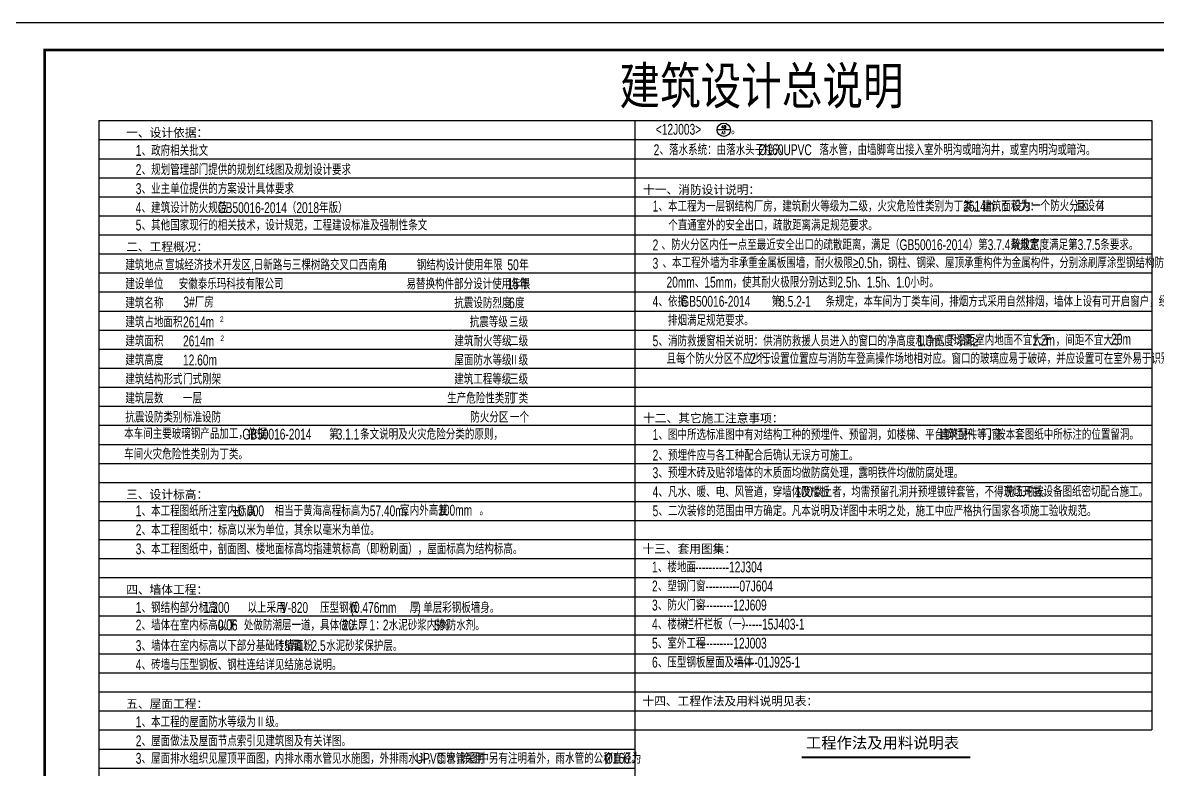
# Model space of a CAD drawing. Extents: x 683431 to 951238, y -788560 to -543702.
# Drawn here: x 801525 to 843232, y -756607 to -729160 of the extents above; entities that cross this region are included whole.
import ezdxf
from ezdxf.enums import TextEntityAlignment as Align

# ---------------------------------------------------------------- set-up
doc = ezdxf.new("R2010")
doc.units = 0
doc.header["$LTSCALE"] = 1000
doc.header["$MEASUREMENT"] = 0
for name, color, linetype in [('PUB_DIM', 3, 'Continuous'), ('PUB_TEXT', 3, 'Continuous'), ('PUB_TITLE', 4, 'Continuous')]:
    doc.layers.add(name, color=color, linetype=linetype)
doc.styles.add('_TCH_LABEL', font='COMPLEX', dxfattribs={"bigfont": 'GBCBIG'})
doc.styles.add('YAYA', font='', dxfattribs={"width": 0.8, "height": 1})
doc.styles.add('设计说明', font='!TSSDENG', dxfattribs={"width": 0.7, "bigfont": '!HZTXT'})
doc.styles.add('黑体', font='')
doc.styles.get('YAYA').set_extended_font_data('SimSun')
doc.styles.get('黑体').set_extended_font_data('SimHei')

msp = doc.modelspace()

# ---------------------------------------------------------------- linework, layer by layer
at = {"layer": 'Defpoints', "color": 251}
for p, q in [((804329.7, -732760.5), (804329.7, -785260.5)), ((804329.7, -732760.5), (843029.7, -732760.5)), ((824029.7, -732760.5), (824029.7, -785260.5)), ((843029.7, -732760.5), (843029.7, -755160.5)), ((804329.7, -733460.5), (843029.7, -733460.5)), ((804329.7, -734160.5), (843029.7, -734160.5)), ((804329.7, -734860.5), (843029.7, -734860.5)), ((804329.7, -735560.5), (843029.7, -735560.5)), ((804329.7, -736260.5), (843029.7, -736260.5)), ((804329.7, -736960.5), (843029.7, -736960.5)), ((804329.7, -737660.5), (843029.7, -737660.5)), ((804329.7, -738360.5), (843029.7, -738360.5)), ((804329.7, -739060.5), (843029.7, -739060.5)), ((804329.7, -739760.5), (843029.7, -739760.5)), ((804329.7, -740460.5), (843029.7, -740460.5)), ((804329.7, -741160.5), (843029.7, -741160.5)), ((804329.7, -741860.5), (843029.7, -741860.5)), ((804329.7, -742560.5), (843029.7, -742560.5)), ((804329.7, -743260.5), (843029.7, -743260.5)), ((804329.7, -743960.5), (843029.7, -743960.5)), ((804329.7, -744660.5), (843029.7, -744660.5)), ((804329.7, -745360.5), (843029.7, -745360.5)), ((804329.7, -746060.5), (843029.7, -746060.5)), ((804329.7, -746760.5), (843029.7, -746760.5)), ((804329.7, -747460.5), (843029.7, -747460.5)), ((804329.7, -748160.5), (843029.7, -748160.5)), ((804329.7, -748860.5), (843029.7, -748860.5)), ((804329.7, -749560.5), (843029.7, -749560.5)), ((804329.7, -750260.5), (843029.7, -750260.5)), ((804329.7, -750960.5), (843029.7, -750960.5)), ((804329.7, -751660.5), (843029.7, -751660.5)), ((804329.7, -752360.5), (843029.7, -752360.5)), ((804329.7, -753060.5), (843029.7, -753060.5)), ((804329.7, -753760.5), (843029.7, -753760.5)), ((804329.7, -754460.5), (843029.7, -754460.5)), ((804329.7, -755160.5), (843029.7, -755160.5)), ((804329.7, -755860.5), (824029.7, -755860.5)), ((804329.7, -756560.5), (824029.7, -756560.5))]:
    msp.add_line(p, q, dxfattribs=at)
at = {"layer": 'PUB_DIM'}
msp.add_line((827539.2, -733096.9), (827049.2, -733096.9), dxfattribs=at)
at = {"layer": 'PUB_DIM', "const_width": 70}
msp.add_lwpolyline([(830160.6, -756163.1), (836360.6, -756163.1)], dxfattribs=at)
at = {"layer": 'PUB_DIM'}
msp.add_circle((827294.2, -733096.9), 245, dxfattribs=at)
at = {"layer": 'PUB_TITLE'}
msp.add_lwpolyline([(799830.9, -788560.5), (883930.9, -788560.5), (883930.9, -729160.5), (799830.9, -729160.5)], close=True, dxfattribs=at)
at = {"layer": 'PUB_TITLE', "const_width": 100}
msp.add_lwpolyline([(802330.9, -787560.5), (882930.9, -787560.5), (882930.9, -730160.5), (802330.9, -730160.5)], close=True, dxfattribs=at)

# ---------------------------------------------------------------- texts
at = {"layer": 'PUB_TEXT'}
for s, height, style, width, p in [('建筑设计总说明', 1367.09, 'YAYA', 0.8, (823460.2, -732160.5)), ('<12J003>', 400, '设计说明', 0.7, (824798.3, -733278.8)), ('。', 400, '设计说明', 0.7, (827563.8, -733278.8)), ('、政府相关批文', 400, '设计说明', 0.7, (805895.1, -734060.5)), ('、落水系统：由落水头子接入', 400, '设计说明', 0.7, (824933.6, -734030.7)), ('%%c160UPVC', 400, '设计说明', 0.7, (828573.6, -734030.7)), ('落水管，由墙脚弯出接入室外明沟或暗沟井，或室内明沟或暗沟。', 400, '设计说明', 0.7, (830808.6, -734030.7)), ('1', 400, '设计说明', 0.7, (805679.7, -734060.5)), ('2', 400, '设计说明', 0.7, (824718.3, -734030.7)), ('2', 400, '设计说明', 0.7, (805679.7, -734760.5)), ('、规划管理部门提供的规划红线图及规划设计要求', 400, '设计说明', 0.7, (805895.1, -734760.5)), ('3', 400, '设计说明', 0.7, (805679.7, -735460.5)), ('、业主单位提供的方案设计具体要求', 400, '设计说明', 0.7, (805895.1, -735460.5)), ('设为一个防火分区', 400, '设计说明', 0.7, (837892.2, -736088.6)), ('且设有', 400, '设计说明', 0.7, (840239.9, -736088.6)), ('4', 400, '设计说明', 0.7, (841079.9, -736088.6)), ('4', 400, '设计说明', 0.7, (805679.7, -736160.5)), ('、建筑设计防火规范', 400, '设计说明', 0.7, (805895.1, -736160.5)), ('GB50016-2014（2018年版）', 400, '设计说明', 0.7, (808695.1, -736160.5)), (',', 400, '设计说明', 0.7, (840132.2, -736088.6)), ('5', 400, '设计说明', 0.7, (805679.7, -736800.6)), ('、其他国家现行的相关技术，设计规范，工程建设标准及强制性条文', 400, '设计说明', 0.7, (805895.1, -736800.6)), ('个直通室外的安全出口，疏散距离满足规范要求。', 400, '设计说明', 0.7, (825254.1, -736803.8)), ('2', 400, '设计说明', 0.7, (824679.7, -737529.7)), ('、防火分区内任一点至最近安全出口的疏散距离，满足（GB50016-2014）第3.7.4条规定,', 400, '设计说明', 0.7, (825007.9, -737521.6)), ('疏散宽度满足第3.7.5条要求。', 400, '设计说明', 0.7, (837853.9, -737517)), ('、本工程外墙为非承重金属板围墙，耐火极限≥0.5h，钢柱、钢梁、屋顶承重构件为金属构件，分别涂刷厚涂型钢结构防火涂料40mm、', 400, '设计说明', 0.7, (825043.6, -738182.5)), ('建筑地点', 400, '设计说明', 0.7, (805297.9, -738260.5)), ('钢结构设计使用年限', 400, '设计说明', 0.7, (816011.4, -738260.5)), ('3', 400, '设计说明', 0.7, (824679.7, -738203.8)), ('建设单位', 400, '设计说明', 0.7, (805297.9, -738960.5)), ('易替换构件部分设计使用年限', 400, '设计说明', 0.7, (815631.1, -738960.5)), ('20mm、15mm，使其耐火极限分别达到2.5h、1.5h、1.0小时。', 400, '设计说明', 0.7, (825191.3, -738898.2)), ('建筑名称', 400, '设计说明', 0.7, (805297.9, -739660.5)), ('抗震设防烈度', 400, '设计说明', 0.7, (817389.1, -739660.5)), ('4', 400, '设计说明', 0.7, (824679.7, -739603.8)), ('、依据', 400, '设计说明', 0.7, (824895.1, -739603.8)), ('GB50016-2014', 400, '设计说明', 0.7, (825735.1, -739603.8)), ('第', 400, '设计说明', 0.7, (829053, -739603.8)), ('8.5.2-1', 400, '设计说明', 0.7, (829333, -739603.8)), ('条规定，本车间为丁类车间，排烟方式采用自然排烟，墙体上设有可开启窗户，经复核，', 400, '设计说明', 0.7, (831033.6, -739603.8)), ('排烟满足规范要求。', 400, '设计说明', 0.7, (825244.1, -740303.8)), ('建筑占地面积', 400, '设计说明', 0.7, (805297.9, -740360.5)), ('抗震等级', 400, '设计说明', 0.7, (817958, -740360.5)), ('建筑面积', 400, '设计说明', 0.7, (805297.9, -741060.5)), ('建筑耐火等级', 400, '设计说明', 0.7, (817395, -741060.5)), ('5', 400, '设计说明', 0.7, (824679.7, -741057.3)), ('、消防救援窗相关说明：供消防救援人员进入的窗口的净高度和净宽度均需≥', 400, '设计说明', 0.7, (824895.1, -741057.3)), ('1.0m', 400, '设计说明', 0.7, (834415.1, -741057.3)), ('下沿距室内地面不宜大于', 400, '设计说明', 0.7, (835488.8, -741025.3)), ('1.2m', 400, '设计说明', 0.7, (838634.5, -741028)), ('，间距不宜大于', 400, '设计说明', 0.7, (839496.1, -741028)), ('20m', 400, '设计说明', 0.7, (841535.5, -740993.5)), ('，', 400, '设计说明', 0.7, (835276.7, -741057.3)), ('建筑高度', 400, '设计说明', 0.7, (805297.9, -741760.5)), ('屋面防水等级', 400, '设计说明', 0.7, (817394.6, -741760.5)), ('且每个防火分区不应少于', 400, '设计说明', 0.7, (825192.1, -741703.8)), ('2', 400, '设计说明', 0.7, (828272.1, -741703.8)), ('个，', 400, '设计说明', 0.7, (828487.5, -741703.8)), ('设置位置应与消防车登高操作场地相对应。窗口的玻璃应易于破碎，并应设置可在室外易于识别的明显标志。', 400, '设计说明', 0.7, (829015.3, -741703.8)), ('建筑结构形式', 400, '设计说明', 0.7, (805297.9, -742460.5)), ('建筑工程等级', 400, '设计说明', 0.7, (817387.5, -742460.5)), ('建筑层数', 400, '设计说明', 0.7, (805297.9, -743160.5)), ('生产危险性类别', 400, '设计说明', 0.7, (817128, -743160.5)), ('抗震设防类别', 400, '设计说明', 0.7, (805297.9, -743860.5)), ('防火分区', 400, '设计说明', 0.7, (817979.1, -743860.5)), ('1', 400, '设计说明', 0.7, (824679.7, -744500.6)), ('、图中所选标准图中有对结构工种的预埋件、预留洞，如楼梯、平台钢栏杆、门窗、', 400, '设计说明', 0.7, (824895.1, -744500.6)), ('建筑配件等，按本套图纸中所标注的位置留洞。', 400, '设计说明', 0.7, (835207.7, -744495.5)), ('2', 400, '设计说明', 0.7, (824679.7, -745260.5)), ('、预埋件应与各工种配合后确认无误方可施工。', 400, '设计说明', 0.7, (824895.1, -745260.5)), ('3', 400, '设计说明', 0.7, (824679.7, -745903.8)), ('、预埋木砖及贴邻墙体的木质面均做防腐处理，露明铁件均做防腐处理。', 400, '设计说明', 0.7, (824895.1, -745903.8)), ('4', 400, '设计说明', 0.7, (824679.7, -746603.8)), ('、凡水、暖、电、风管道，穿墙体及楼板', 400, '设计说明', 0.7, (824895.1, -746603.8)), ('100', 400, '设计说明', 0.7, (829935.1, -746603.8)), ('以上者，均需预留孔洞并预埋镀锌套管，不得现场开凿。', 400, '设计说明', 0.7, (830581.3, -746603.8)), ('施工时按设备图纸密切配合施工。', 400, '设计说明', 0.7, (837647.4, -746591.3)), ('1', 400, '设计说明', 0.7, (805679.7, -747303.8)), ('、本工程图纸所注室内标高', 400, '设计说明', 0.7, (805895.1, -747303.8)), ('%%p0.000', 400, '设计说明', 0.7, (809255.1, -747303.8)), ('相当于黄海高程标高为57.40m，', 400, '设计说明', 0.7, (810783.2, -747303.8)), ('室内外高差', 400, '设计说明', 0.7, (815398.4, -747281.7)), ('100mm', 400, '设计说明', 0.7, (816798.4, -747281.7)), ('5', 400, '设计说明', 0.7, (824679.7, -747303.8)), ('、二次装修的范围由甲方确定。凡本说明及详图中未明之处，施工中应严格执行国家各项施工验收规范。', 400, '设计说明', 0.7, (824895.1, -747303.8)), ('。', 400, '设计说明', 0.7, (818313.8, -747281.7)), ('2', 400, '设计说明', 0.7, (805679.7, -748003.8)), ('、本工程图纸中：标高以米为单位，其余以毫米为单位。', 400, '设计说明', 0.7, (805895.1, -748003.8)), ('3', 400, '设计说明', 0.7, (805679.7, -748703.8)), ('、本工程图纸中，剖面图、楼地面标高均指建筑标高（即粉刷面），屋面标高为结构标高。', 400, '设计说明', 0.7, (805895.1, -748703.8)), ('1', 400, '设计说明', 0.7, (824657.8, -749368.9)), ('、楼地面', 400, '设计说明', 0.7, (824873.2, -749368.9)), ('------------12J304', 400, '设计说明', 0.7, (825993.2, -749368.9)), ('2', 400, '设计说明', 0.7, (824657.8, -750068.9)), ('、塑钢门窗', 400, '设计说明', 0.7, (824873.2, -750068.9)), ('----------07J604', 400, '设计说明', 0.7, (826624.3, -750068.9)), ('1', 400, '设计说明', 0.7, (805679.7, -750860.5)), ('、钢结构部分标高', 400, '设计说明', 0.7, (805895.1, -750860.5)), ('1.200', 400, '设计说明', 0.7, (808187.3, -750859.4)), ('以上采用', 400, '设计说明', 0.7, (809789.4, -750860.5)), ('V-820', 400, '设计说明', 0.7, (811017, -750860.5)), ('压型钢板', 400, '设计说明', 0.7, (812456.4, -750860.5)), ('(0.476mm', 400, '设计说明', 0.7, (813576.4, -750860.5)), ('厚', 400, '设计说明', 0.7, (815752.7, -750860.5)), (')', 400, '设计说明', 0.7, (816032.7, -750860.5)), ('单层彩钢板墙身。', 400, '设计说明', 0.7, (816248.1, -750860.5)), ('3', 400, '设计说明', 0.7, (824657.8, -750768.9)), ('、防火门窗', 400, '设计说明', 0.7, (824873.2, -750768.9)), ('-----------12J609', 400, '设计说明', 0.7, (826273.2, -750768.9)), ('2', 400, '设计说明', 0.7, (805679.7, -751503.8)), ('、墙体在室内标高以下', 400, '设计说明', 0.7, (805895.1, -751503.8)), ('0.06', 400, '设计说明', 0.7, (808695.1, -751503.8)), ('处做防潮层一道，具体做法：', 400, '设计说明', 0.7, (809653.7, -751503.8)), ('20', 400, '设计说明', 0.7, (813282.9, -751503.8)), ('厚', 400, '设计说明', 0.7, (813855.8, -751503.8)), ('1', 400, '设计说明', 0.7, (814268.4, -751503.8)), ('2', 400, '设计说明', 0.7, (814763.8, -751503.8)), ('水泥砂浆内掺', 400, '设计说明', 0.7, (814979.2, -751503.8)), ('5%', 400, '设计说明', 0.7, (816659.2, -751503.8)), ('防水剂。', 400, '设计说明', 0.7, (817111.5, -751503.8)), ('4', 400, '设计说明', 0.7, (824657.8, -751468.9)), ('、楼梯', 400, '设计说明', 0.7, (824873.2, -751468.9)), ('栏杆', 400, '设计说明', 0.7, (825854.3, -751468.9)), ('栏板（一）', 400, '设计说明', 0.7, (826555.4, -751468.9)), ('------15J403-1', 400, '设计说明', 0.7, (827955.4, -751468.9)), ('：', 400, '设计说明', 0.7, (814483.8, -751503.8)), ('3', 400, '设计说明', 0.7, (805679.7, -752260.5)), ('、墙体在室内标高以下部分基础砖墙面粉', 400, '设计说明', 0.7, (805895.1, -752260.5)), ('15', 400, '设计说明', 0.7, (810935.1, -752260.5)), ('厚', 400, '设计说明', 0.7, (811365.9, -752260.5)), ('1', 400, '设计说明', 0.7, (811645.9, -752260.5)), ('：', 400, '设计说明', 0.7, (811861.3, -752260.5)), ('2.5', 400, '设计说明', 0.7, (812141.3, -752260.5)), ('水泥砂浆保护层。', 400, '设计说明', 0.7, (812679.7, -752260.5)), ('5', 400, '设计说明', 0.7, (824657.8, -752168.9)), ('、室外工程', 400, '设计说明', 0.7, (824873.2, -752168.9)), ('-----------12J003', 400, '设计说明', 0.7, (826273.2, -752168.9)), ('4', 400, '设计说明', 0.7, (805679.7, -752960.5)), ('、砖墙与压型钢板、钢柱连结详见结施总说明。', 400, '设计说明', 0.7, (805895.1, -752960.5)), ('6', 400, '设计说明', 0.7, (824657.8, -752868.9)), ('、压型钢板屋面及墙体', 400, '设计说明', 0.7, (824873.2, -752868.9)), ('-------01J925-1', 400, '设计说明', 0.7, (827673.2, -752868.9)), ('1', 400, '设计说明', 0.7, (805679.7, -755060.5)), ('、本工程的屋面防水等级为Ⅱ级。', 400, '设计说明', 0.7, (805895.1, -755060.5)), ('2', 400, '设计说明', 0.7, (805679.7, -755760.5)), ('、屋面做法及屋面节点索引见建筑图及有关详图。', 400, '设计说明', 0.7, (805895.1, -755760.5)), ('3', 400, '设计说明', 0.7, (805679.7, -756403.8)), ('、屋面排水组织见屋顶平面图，内排水雨水管见水施图，外排雨水斗，雨水管采用', 400, '设计说明', 0.7, (805895.1, -756403.8)), ('UPVC', 400, '设计说明', 0.7, (815975.1, -756403.8)), ('管，', 400, '设计说明', 0.7, (817091.7, -756403.8)), ('除图中另有注明着外，雨水管的公称直径为', 400, '设计说明', 0.7, (817611.9, -756402.7)), ('%%c160', 400, '设计说明', 0.7, (822931.9, -756402.7)), ('。', 400, '设计说明', 0.7, (823896.5, -756402.7))]:
    msp.add_text(s, height=height, dxfattribs=dict(at, style=style, width=width)).set_placement(p)
at = {"layer": 'PUB_TEXT', "color": 4, "style": '黑体'}
for s, height, p in [('一、设计依据：', 315.44, (805329.7, -733360.5)), ('十一、消防设计说明：', 315.44, (824329.7, -735456.9)), ('二、工程概况：', 315.44, (805329.7, -737556.9)), ('十二、其它施工注意事项：', 315.443, (824329.7, -743855.2)), ('三、设计标高：', 315.44, (805329.7, -746660.5)), ('十三、套用图集：', 315.44, (824308, -748660.8)), ('四、墙体工程：', 315.44, (805329.7, -750158.7)), ('五、屋面工程：', 315.44, (805329.7, -754358.7)), ('十四、工程作法及用料说明见表：', 315.443, (824308, -754257.3)), ('工程作法及用料说明表', 413.08, (830314.5, -755838.1))]:
    msp.add_text(s, height=height, dxfattribs=at).set_placement(p)
at = {"layer": 'PUB_TEXT', "style": '_TCH_LABEL'}
for s, height, p, p2 in [('4B', 103.21, (827200.8, -733047.6), (827387.6, -733047.6)), ('A1', 112.08, (827214.1, -733256.8), (827374.2, -733256.8))]:
    msp.add_text(s, height=height, dxfattribs=at).set_placement(p, p2, align=Align.FIT)
at = {"layer": 'PUB_TEXT', "color": 4, "style": '设计说明', "width": 0.7}
for s, height, p in [('、本工程为一层钢结构厂房，建筑耐火等级为二级，火灾危险性类别为丁类，建筑面积为：', 400, (824895.1, -736103.8)), ('2614m', 400, (836095.1, -736103.8)), ('2', 200, (837531.1, -735903.8)), ('1', 400, (824679.7, -736103.8)), ('，', 400, (837572.6, -736103.8)), ('宣城经济技术开发区,日新路与三棵树路交叉口西南角', 400, (806764.6, -738260.5)), ('50', 400, (819342.8, -738260.5)), ('年', 400, (819773.6, -738260.5)), ('安徽泰乐玛科技有限公司', 400, (807262.4, -738960.5)), ('15', 400, (819342.8, -738960.5)), ('年', 400, (819773.6, -738960.5)), ('3#厂房', 400, (807433.2, -739629.7)), ('6', 400, (819405.7, -739660.5)), ('度', 400, (819621.1, -739660.5)), ('2614m', 400, (807418.3, -740360.5)), ('2', 200, (808779.4, -740160.5)), ('三级', 400, (819405.7, -740360.5)), ('2614m', 400, (807418.3, -741060.5)), ('2', 200, (808794.3, -740860.5)), ('二级', 400, (819405.7, -741060.5)), ('12.60m', 400, (807418.3, -741760.5)), ('Ⅱ级', 400, (819405.7, -741760.5)), ('门式刚架', 400, (807418.3, -742460.5)), ('三级', 400, (819405.7, -742460.5)), ('一层', 400, (807418.3, -743160.5)), ('丁类', 400, (819405.7, -743160.5)), ('标准设防', 400, (807418.3, -743860.5)), ('一个', 400, (819436.8, -743860.5)), ('本车间主要玻璃钢产品加工，依据', 400, (805253.6, -744462.9)), ('第', 400, (812786.2, -744487.1)), ('条文说明及火灾危险分类的原则，', 400, (813927.8, -744487.1)), ('GB50016-2014', 400, (809598.6, -744487.1)), ('3.1.1', 400, (813066.2, -744487.1)), ('车间火灾危险性类别为丁类。', 400, (805253.6, -745219.6))]:
    msp.add_text(s, height=height, dxfattribs=at).set_placement(p)

doc.saveas('drawing.dxf')
